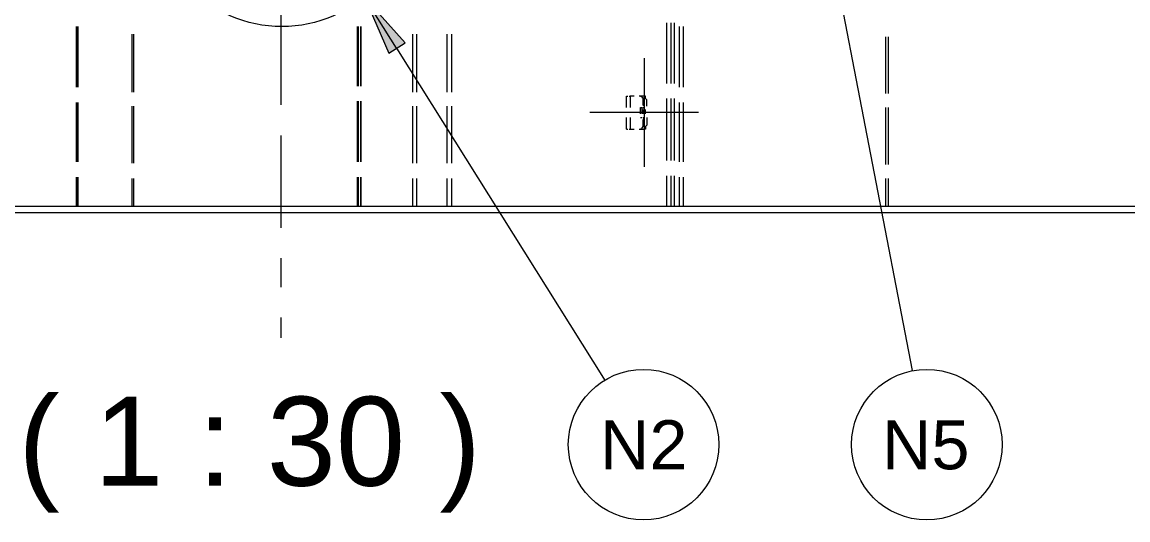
# Model space of a CAD drawing. Header units: millimetres. Extents: x 0 to 62767, y -13570 to 23963.
# Drawn here: x 5880 to 7546, y 5120 to 5870 of the extents above; entities that cross this region are included whole.
import ezdxf

# ---------------------------------------------------------------- set-up
doc = ezdxf.new("R2010")
doc.units = ezdxf.units.MM

msp = doc.modelspace()

# ---------------------------------------------------------------- hatches: boundary and pattern name
h = msp.add_hatch(color=7)
h.dxf.hatch_style = 2
h.paths.add_polyline_path([(6457.143, 5838.095), (6396.19, 5906.666), (6432.381, 5822.857)])

# ---------------------------------------------------------------- linework, layer by layer
at = {"color": 7, "lineweight": 0}
for points in [[(6270.476, 5786.667), (6270.476, 6059.048), (6270.476, 6331.429)], [(7095.238, 5996.191), (7220.952, 5344.762)], [(6270.476, 5834.286), (6270.476, 5944.762)], [(6443.809, 5830.476), (6396.19, 5906.666)], [(6851.429, 5777.143), (6851.429, 5868.572)], [(6857.143, 5868.572), (6857.143, 5777.143)], [(6857.143, 5868.572), (6857.143, 5777.143)], [(6862.857, 5777.143), (6862.857, 5868.572)], [(5961.905, 5771.429), (5961.905, 5862.857)], [(5961.905, 5862.857), (5961.905, 5771.429)], [(5963.81, 5862.857), (5963.81, 5771.429)], [(5963.81, 5771.429), (5963.81, 5862.857)], [(6045.714, 5763.809), (6045.714, 5851.429)], [(6047.619, 5851.429), (6047.619, 5763.809)], [(6384.762, 5862.857), (6384.762, 5773.333)], [(6386.666, 5773.333), (6386.666, 5862.857)], [(6390.476, 5773.333), (6390.476, 5862.857)], [(6390.476, 5862.857), (6390.476, 5773.333)], [(6468.572, 5763.809), (6468.572, 5851.429)], [(6474.286, 5851.429), (6474.286, 5763.809)], [(6520, 5851.429), (6520, 5763.809)], [(6527.619, 5763.809), (6527.619, 5851.429)], [(6870.476, 5771.429), (6870.476, 5862.857)], [(6876.19, 5771.429), (6876.19, 5862.857)], [(7180.952, 5761.905), (7180.952, 5847.619)], [(7184.762, 5847.619), (7184.762, 5761.905)], [(6443.809, 5830.476), (6758.095, 5329.524)], [(6817.142, 5815.238), (6817.142, 5733.333), (6817.142, 5651.428)], [(6270.476, 5744.762), (6270.476, 5788.572)], [(5961.905, 5659.048), (5961.905, 5748.571)], [(5961.905, 5748.571), (5961.905, 5659.048)], [(5963.81, 5748.571), (5963.81, 5659.048)], [(5963.81, 5659.048), (5963.81, 5748.571)], [(6384.762, 5750.476), (6384.762, 5659.048)], [(6386.666, 5659.048), (6386.666, 5750.476)], [(6390.476, 5659.048), (6390.476, 5750.476)], [(6390.476, 5750.476), (6390.476, 5659.048)], [(6790.476, 5740.953), (6790.476, 5758.095)], [(6790.476, 5758.095), (6792.381, 5758.095)], [(6794.286, 5758.095), (6796.19, 5758.095)], [(6796.19, 5758.095), (6796.19, 5740.953)], [(6801.905, 5758.095), (6796.19, 5758.095)], [(6817.142, 5758.095), (6809.524, 5758.095)], [(6811.428, 5758.095), (6813.333, 5758.095), (6813.333, 5756.191), (6815.238, 5756.191), (6815.238, 5754.286), (6815.238, 5752.381), (6815.238, 5748.571), (6815.238, 5746.667), (6815.238, 5744.762), (6817.142, 5742.857)], [(6820.952, 5742.857), (6820.952, 5744.762), (6820.952, 5746.667), (6820.952, 5748.571), (6820.952, 5752.381), (6819.048, 5754.286), (6819.048, 5756.191), (6819.048, 5758.095), (6817.142, 5758.095)], [(6851.429, 5660.953), (6851.429, 5754.286)], [(6857.143, 5754.286), (6857.143, 5660.953)], [(6857.143, 5754.286), (6857.143, 5660.953)], [(6862.857, 5660.953), (6862.857, 5754.286)], [(6870.476, 5659.048), (6870.476, 5748.571)], [(6876.19, 5659.048), (6876.19, 5748.571)], [(6045.714, 5657.143), (6045.714, 5742.857)], [(6047.619, 5742.857), (6047.619, 5657.143)], [(6468.572, 5657.143), (6468.572, 5742.857)], [(6474.286, 5742.857), (6474.286, 5657.143)], [(6520, 5742.857), (6520, 5657.143)], [(6527.619, 5657.143), (6527.619, 5742.857)], [(6899.048, 5733.333), (6817.142, 5733.333), (6735.238, 5733.333)], [(6811.428, 5731.428), (6811.428, 5733.333), (6811.428, 5735.238), (6811.428, 5737.142), (6811.428, 5739.048), (6811.428, 5740.953)], [(6811.428, 5740.953), (6813.333, 5740.953), (6813.333, 5739.048), (6813.333, 5737.142), (6813.333, 5735.238), (6813.333, 5733.333), (6813.333, 5731.428)], [(6811.428, 5740.953), (6813.333, 5740.953)], [(6817.142, 5740.953), (6817.142, 5739.048), (6817.142, 5737.142), (6815.238, 5737.142), (6815.238, 5735.238), (6815.238, 5733.333), (6815.238, 5731.428)], [(6815.238, 5740.953), (6817.142, 5740.953)], [(6819.048, 5731.428), (6819.048, 5733.333), (6819.048, 5735.238), (6819.048, 5737.142), (6817.142, 5739.048), (6817.142, 5740.953)], [(7180.952, 5655.238), (7180.952, 5740.953)], [(7184.762, 5740.953), (7184.762, 5655.238)], [(6790.476, 5708.572), (6790.476, 5725.714)], [(6796.19, 5725.714), (6796.19, 5708.572)], [(6817.142, 5725.714), (6815.238, 5721.904), (6815.238, 5720), (6815.238, 5718.095), (6815.238, 5714.286), (6815.238, 5712.381), (6813.333, 5710.476), (6813.333, 5708.572), (6811.428, 5708.572)], [(6811.428, 5725.714), (6813.333, 5725.714)], [(6815.238, 5725.714), (6817.142, 5725.714)], [(6820.952, 5725.714), (6820.952, 5721.904), (6820.952, 5720), (6820.952, 5718.095), (6820.952, 5714.286), (6819.048, 5712.381), (6819.048, 5710.476), (6819.048, 5708.572), (6817.142, 5708.572)], [(6270.476, 5592.381), (6270.476, 5699.048)], [(6790.476, 5708.572), (6792.381, 5708.572)], [(6794.286, 5708.572), (6796.19, 5708.572)], [(6796.19, 5708.572), (6801.905, 5708.572)], [(6809.524, 5708.572), (6817.142, 5708.572)], [(5961.905, 5592.381), (5961.905, 5636.19)], [(5961.905, 5636.19), (5961.905, 5592.381)], [(5963.81, 5636.19), (5963.81, 5592.381)], [(5963.81, 5592.381), (5963.81, 5636.19)], [(6045.714, 5592.381), (6045.714, 5634.286)], [(6047.619, 5634.286), (6047.619, 5592.381)], [(6384.762, 5636.19), (6384.762, 5592.381)], [(6386.666, 5592.381), (6386.666, 5636.19)], [(6390.476, 5592.381), (6390.476, 5636.19)], [(6390.476, 5636.19), (6390.476, 5592.381)], [(6468.572, 5592.381), (6468.572, 5634.286)], [(6474.286, 5634.286), (6474.286, 5592.381)], [(6520, 5634.286), (6520, 5592.381)], [(6527.619, 5592.381), (6527.619, 5634.286)], [(6851.429, 5592.381), (6851.429, 5638.095)], [(6857.143, 5638.095), (6857.143, 5592.381)], [(6857.143, 5638.095), (6857.143, 5592.381)], [(6862.857, 5592.381), (6862.857, 5638.095)], [(6870.476, 5592.381), (6870.476, 5636.19)], [(6876.19, 5592.381), (6876.19, 5636.19)], [(7180.952, 5592.381), (7180.952, 5634.286)], [(7184.762, 5634.286), (7184.762, 5592.381)], [(3205.714, 5582.857), (3205.714, 5592.381), (9337.143, 5592.381), (9337.143, 5582.857)], [(3205.714, 5582.857), (9337.143, 5582.857)], [(6270.476, 5560), (6270.476, 5594.285)], [(6270.476, 5470.476), (6270.476, 5514.285)], [(6270.476, 5394.286), (6270.476, 5424.762)]]:
    msp.add_lwpolyline(points, dxfattribs=at)
msp.add_lwpolyline([(6457.143, 5838.095), (6396.19, 5906.666), (6432.381, 5822.857)], close=True, dxfattribs=at)
for centre, radius in [((6271.429, 6060), 197.143), ((6816.19, 5233.333), 113.333), ((7242.857, 5233.333), 113.333)]:
    msp.add_circle(centre, radius, dxfattribs=at)

# ---------------------------------------------------------------- texts
at = {"color": 7, "attachment_point": 1}
for s, insert, char_height in [('{\\fArial|b0|i0|c0;( 1 : 30 )}', (5874.286, 5305.426), 133.99712), ('{\\fArial|b0|i0|c0;N2}', (6750.476, 5270.026), 73.83514), ('{\\fArial|b0|i0|c0;N5}', (7175.238, 5270.026), 73.83514)]:
    msp.add_mtext(s, dxfattribs=dict(at, insert=insert, char_height=char_height))

doc.saveas('drawing.dxf')
